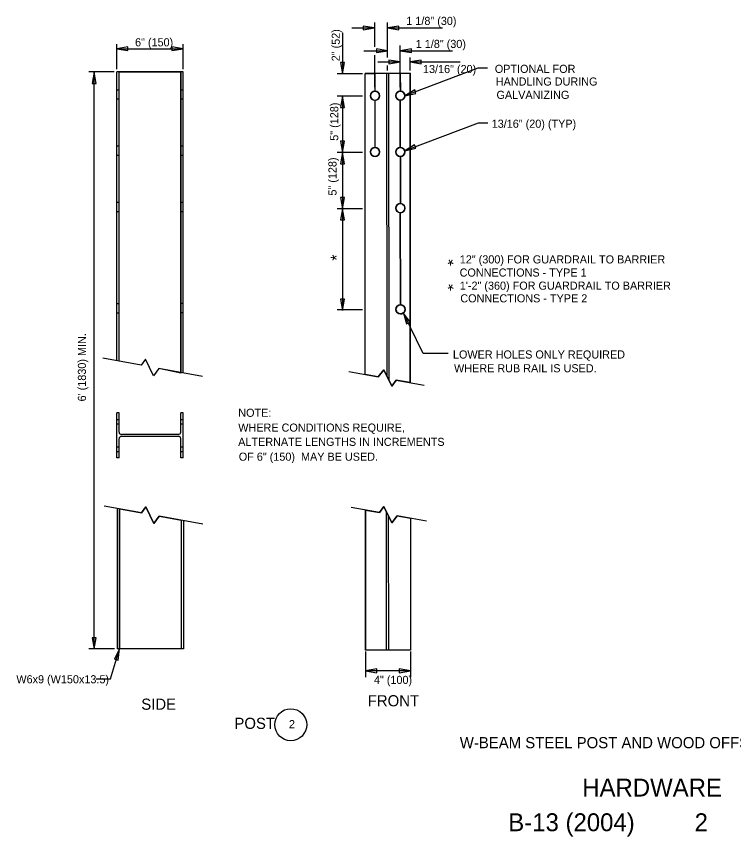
# Model space of a CAD drawing. Extents: x 2.2 to 16.3, y 0.2 to 9.7.
# Drawn here: x 2.24 to 10.21, y 0.55 to 9.67 of the extents above; entities that cross this region are included whole.
import ezdxf

# ---------------------------------------------------------------- set-up
doc = ezdxf.new("R2010")
doc.units = 0
for name, color, linetype in [('SD_P_Dimension Lines', 7, 'Continuous'), ('SD_P_Dimension Text', 7, 'Continuous'), ('SD_P_Frame', 7, 'Continuous'), ('SD_P_Prop Hidden Lines', 7, 'Continuous'), ('SD_P_Prop Object Lines', 7, 'Continuous'), ('SD_P_Shading', 7, 'Continuous'), ('SD_P_Subtitles', 7, 'Continuous'), ('SD_X_Exist Object Lines', 7, 'Continuous')]:
    doc.layers.add(name, color=color, linetype=linetype)

msp = doc.modelspace()

# ---------------------------------------------------------------- linework, layer by layer
at = {"layer": 'SD_P_Dimension Lines'}
for p, q in [((6.224, 9.332), (6.224, 9.602)), ((6.365, 9.212), (6.365, 9.602)), ((5.864, 9.489), (5.864, 9.032)), ((5.968, 9.542), (6.219, 9.542)), ((6.219, 9.542), (6.094, 9.563)), ((6.094, 9.563), (6.094, 9.521)), ((6.094, 9.521), (6.219, 9.542)), ((6.49, 9.563), (6.365, 9.542)), ((6.365, 9.542), (6.975, 9.542)), ((6.365, 9.542), (6.49, 9.521)), ((6.49, 9.521), (6.49, 9.563)), ((3.354, 9.082), (3.354, 9.362)), ((3.479, 9.332), (3.354, 9.311)), ((3.354, 9.311), (4.091, 9.311)), ((3.354, 9.311), (3.479, 9.29)), ((3.479, 9.29), (3.479, 9.332)), ((4.091, 9.311), (3.966, 9.332)), ((3.966, 9.332), (3.966, 9.29)), ((3.966, 9.29), (4.091, 9.311)), ((4.091, 9.082), (4.091, 9.362)), ((6.365, 9.288), (6.24, 9.309)), ((6.24, 9.309), (6.24, 9.267)), ((6.505, 8.882), (6.505, 9.348)), ((6.63, 9.309), (6.505, 9.288)), ((6.63, 9.267), (6.63, 9.309)), ((6.101, 9.288), (6.365, 9.288)), ((6.224, 8.882), (6.224, 9.238)), ((6.24, 9.267), (6.365, 9.288)), ((6.505, 9.288), (7.086, 9.288)), ((6.505, 9.288), (6.63, 9.267)), ((6.614, 9.068), (6.614, 9.213)), ((5.843, 9.157), (5.864, 9.032)), ((5.885, 9.157), (5.843, 9.157)), ((5.864, 9.032), (5.885, 9.157)), ((6.257, 9.164), (6.505, 9.164)), ((6.365, 9.068), (6.365, 9.124)), ((6.505, 9.164), (6.38, 9.185)), ((6.38, 9.185), (6.38, 9.143)), ((6.38, 9.143), (6.505, 9.164)), ((6.739, 9.185), (6.614, 9.164)), ((6.614, 9.164), (7.171, 9.164)), ((6.614, 9.164), (6.739, 9.143)), ((6.739, 9.143), (6.739, 9.185)), ((3.324, 9.052), (3.044, 9.052)), ((3.104, 9.05), (3.083, 8.925)), ((3.104, 2.639), (3.104, 9.05)), ((3.125, 8.925), (3.104, 9.05)), ((6.084, 9.032), (5.804, 9.032)), ((7.366, 9.094), (6.556, 8.788)), ((7.474, 9.094), (7.366, 9.094)), ((3.083, 8.925), (3.125, 8.925)), ((6.666, 8.853), (6.556, 8.788)), ((6.68, 8.813), (6.666, 8.853)), ((6.084, 8.782), (5.804, 8.782)), ((5.864, 8.782), (5.843, 8.657)), ((5.864, 8.782), (5.864, 8.157)), ((5.885, 8.657), (5.864, 8.782)), ((6.556, 8.788), (6.68, 8.813)), ((5.843, 8.657), (5.885, 8.657)), ((7.371, 8.484), (6.555, 8.176)), ((7.479, 8.484), (7.371, 8.484)), ((5.843, 8.282), (5.864, 8.157)), ((5.885, 8.282), (5.843, 8.282)), ((5.864, 8.157), (5.885, 8.282)), ((6.663, 8.243), (6.555, 8.176)), ((6.678, 8.204), (6.663, 8.243)), ((6.084, 8.157), (5.804, 8.157)), ((5.864, 8.157), (5.843, 8.032)), ((5.864, 8.157), (5.864, 7.532)), ((5.885, 8.032), (5.864, 8.157)), ((6.555, 8.176), (6.678, 8.204)), ((5.843, 8.032), (5.885, 8.032)), ((5.843, 7.657), (5.864, 7.532)), ((5.885, 7.657), (5.843, 7.657)), ((5.864, 7.532), (5.885, 7.657)), ((6.084, 7.532), (5.804, 7.532)), ((5.864, 7.532), (5.843, 7.407)), ((5.864, 7.532), (5.864, 6.401)), ((5.885, 7.407), (5.864, 7.532)), ((5.843, 7.407), (5.885, 7.407)), ((5.843, 6.526), (5.864, 6.401)), ((5.885, 6.526), (5.843, 6.526)), ((5.864, 6.401), (5.885, 6.526)), ((6.084, 6.407), (5.804, 6.407)), ((6.76, 5.923), (6.54, 6.373)), ((6.614, 6.27), (6.54, 6.373)), ((6.54, 6.373), (6.576, 6.251)), ((6.576, 6.251), (6.614, 6.27)), ((7.039, 5.923), (6.76, 5.923)), ((3.083, 2.764), (3.104, 2.639)), ((3.125, 2.764), (3.083, 2.764)), ((3.104, 2.639), (3.125, 2.764)), ((3.329, 2.639), (3.044, 2.639)), ((3.285, 2.305), (3.386, 2.639)), ((3.386, 2.639), (3.33, 2.525)), ((3.37, 2.513), (3.386, 2.639)), ((6.119, 2.609), (6.119, 2.324)), ((6.619, 2.609), (6.619, 2.324)), ((3.33, 2.525), (3.37, 2.513)), ((6.244, 2.417), (6.119, 2.396)), ((6.619, 2.396), (6.119, 2.396)), ((6.119, 2.396), (6.244, 2.375)), ((6.244, 2.375), (6.244, 2.417)), ((6.619, 2.396), (6.494, 2.417)), ((6.494, 2.417), (6.494, 2.375)), ((6.494, 2.375), (6.619, 2.396)), ((3.127, 2.305), (3.285, 2.305))]:
    msp.add_line(p, q, dxfattribs=at)
msp.add_circle((5.2881, 1.7965), 0.1777, dxfattribs=at)
at = {"layer": 'SD_P_Prop Hidden Lines'}
for p, q in [((6.353, 9.037), (6.357, 5.668)), ((6.376, 9.037), (6.38, 5.622)), ((3.381, 8.85), (3.354, 8.85)), ((4.091, 8.851), (4.065, 8.851)), ((3.381, 8.749), (3.354, 8.749)), ((4.091, 8.75), (4.065, 8.75)), ((3.381, 8.226), (3.354, 8.226)), ((4.091, 8.227), (4.065, 8.227)), ((3.381, 8.124), (3.354, 8.124)), ((4.091, 8.125), (4.065, 8.125)), ((3.381, 7.601), (3.354, 7.601)), ((4.091, 7.602), (4.067, 7.602)), ((3.381, 7.498), (3.354, 7.498)), ((4.091, 7.499), (4.067, 7.499)), ((3.381, 6.476), (3.354, 6.476)), ((4.091, 6.477), (4.064, 6.477)), ((3.381, 6.373), (3.354, 6.373)), ((4.091, 6.374), (4.064, 6.374)), ((3.381, 5.186), (3.354, 5.186)), ((3.381, 5.136), (3.354, 5.136)), ((4.091, 5.186), (4.065, 5.186)), ((4.091, 5.136), (4.065, 5.136)), ((3.381, 4.881), (3.354, 4.881)), ((4.091, 4.881), (4.065, 4.881)), ((3.381, 4.831), (3.354, 4.831)), ((4.091, 4.831), (4.065, 4.831)), ((6.354, 2.624), (6.352, 4.163)), ((6.377, 2.624), (6.375, 4.115))]:
    msp.add_line(p, q, dxfattribs=at)
at = {"layer": 'SD_P_Prop Object Lines'}
for p, q in [((3.354, 5.841), (3.354, 9.052)), ((4.091, 9.052), (3.354, 9.052)), ((3.381, 5.836), (3.381, 9.052)), ((4.065, 5.706), (4.065, 9.052)), ((4.091, 5.706), (4.091, 9.052)), ((6.614, 9.038), (6.114, 9.037)), ((6.114, 5.691), (6.114, 9.037)), ((6.614, 5.599), (6.614, 9.038)), ((3.354, 4.762), (3.354, 5.262)), ((3.381, 5.262), (3.354, 5.262)), ((3.381, 5.047), (3.381, 5.262)), ((4.065, 5.048), (4.065, 5.262)), ((4.091, 5.262), (4.065, 5.262)), ((4.091, 4.762), (4.091, 5.262)), ((4.04, 5.023), (3.406, 5.022)), ((3.381, 4.762), (3.381, 4.976)), ((4.04, 5.002), (3.406, 5.001)), ((4.065, 4.762), (4.065, 4.977)), ((3.381, 4.762), (3.354, 4.762)), ((4.091, 4.762), (4.065, 4.762)), ((3.359, 4.199), (3.359, 2.639)), ((3.386, 4.195), (3.386, 2.639)), ((6.119, 4.183), (6.119, 2.624)), ((4.07, 4.069), (4.07, 2.639)), ((4.096, 4.064), (4.096, 2.639)), ((6.619, 4.091), (6.619, 2.624)), ((4.096, 2.639), (3.359, 2.639)), ((6.619, 2.624), (6.119, 2.624))]:
    msp.add_line(p, q, dxfattribs=at)
for centre in [(6.2242, 8.7876), (6.5054, 8.788), (6.2251, 8.1628), (6.5063, 8.1631), (6.507, 7.5381), (6.5084, 6.4132)]:
    msp.add_circle(centre, 0.0508, dxfattribs=at)
for centre, start, end in [((3.4061, 5.0475), 180, 270), ((4.04, 5.0484), 270.02108, 0), ((3.4061, 4.9762), 90.02536, 180), ((4.04, 4.9771), 0, 90.02526)]:
    msp.add_arc(centre, 0.025, start, end, dxfattribs=at)
at = {"layer": 'SD_P_Shading'}
for p, q in [((3.381, 9.052), (4.065, 9.052)), ((3.381, 5.836), (3.381, 9.052)), ((4.065, 9.052), (4.065, 5.706)), ((6.114, 5.691), (6.114, 9.037)), ((6.114, 9.037), (6.224, 9.037)), ((6.224, 9.037), (6.224, 8.839)), ((6.226, 9.037), (6.505, 9.038)), ((6.226, 8.839), (6.226, 9.037)), ((6.505, 9.038), (6.5071, 8.839)), ((6.5071, 8.839), (6.505, 9.038)), ((6.505, 9.038), (6.614, 9.038)), ((6.614, 9.038), (6.614, 5.599)), ((6.224, 8.737), (6.224, 8.214)), ((6.226, 8.214), (6.226, 8.737)), ((6.505, 8.737), (6.505, 8.214)), ((6.505, 8.214), (6.505, 8.737)), ((6.507, 8.112), (6.507, 7.589)), ((6.507, 7.589), (6.507, 8.112)), ((6.505, 7.487), (6.507, 6.464)), ((6.507, 6.464), (6.505, 7.487)), ((3.624, 5.792), (3.381, 5.836)), ((3.673, 5.859), (3.624, 5.792)), ((3.762, 5.676), (3.673, 5.859)), ((3.822, 5.755), (3.762, 5.676)), ((4.065, 5.706), (3.822, 5.755)), ((6.261, 5.664), (6.114, 5.691)), ((6.321, 5.742), (6.261, 5.664)), ((6.41, 5.56), (6.321, 5.742)), ((6.459, 5.627), (6.41, 5.56)), ((6.614, 5.599), (6.459, 5.627)), ((3.386, 4.195), (3.629, 4.15)), ((3.386, 2.639), (3.386, 4.195)), ((3.629, 4.15), (3.678, 4.217)), ((3.678, 4.217), (3.767, 4.034)), ((6.274, 4.155), (6.323, 4.222)), ((6.323, 4.222), (6.412, 4.04)), ((3.767, 4.034), (3.827, 4.113)), ((3.827, 4.113), (4.07, 4.069)), ((6.119, 4.183), (6.274, 4.155)), ((6.119, 2.624), (6.119, 4.183)), ((6.412, 4.04), (6.472, 4.119)), ((6.472, 4.119), (6.619, 4.091)), ((4.07, 4.069), (4.07, 2.639)), ((6.619, 4.091), (6.619, 2.624)), ((4.07, 2.639), (3.386, 2.639)), ((6.619, 2.624), (6.119, 2.624))]:
    msp.add_line(p, q, dxfattribs=at)
for centre, radius, start, end in [((6.224, 8.788), 0.051, 90, 270), ((6.224, 8.788), 0.051, 272.24747, 87.75253), ((6.5061, 8.788), 0.051, 88.81014, 268.81014), ((6.5041, 8.788), 0.0511, 271.05761, 86.56267), ((6.225, 8.163), 0.051, 91.12352, 270), ((6.225, 8.163), 0.051, 270, 88.87648), ((6.507, 8.163), 0.051, 92.24704, 270), ((6.505, 8.163), 0.051, 272.24704, 90), ((6.508, 7.538), 0.051, 91.12373, 266.6288), ((6.506, 7.538), 0.051, 268.87627, 88.87627), ((6.509, 6.413), 0.051, 92.2479, 268.87562), ((6.508, 6.413), 0.051, 270, 91.12352)]:
    msp.add_arc(centre, radius, start, end, dxfattribs=at)
at = {"layer": 'SD_X_Exist Object Lines'}
for p, q in [((3.624, 5.792), (3.2, 5.87)), ((4.308, 5.666), (3.822, 5.755)), ((5.935, 5.724), (6.261, 5.664)), ((6.46, 5.628), (6.772, 5.57)), ((3.629, 4.15), (3.215, 4.226)), ((6.274, 4.155), (5.961, 4.212)), ((4.313, 4.024), (3.827, 4.113)), ((6.798, 4.058), (6.472, 4.118))]:
    msp.add_line(p, q, dxfattribs=at)
for points in [[(3.822, 5.755), (3.762, 5.676), (3.673, 5.859), (3.624, 5.792)], [(6.261, 5.663), (6.321, 5.742), (6.41, 5.56), (6.459, 5.627)], [(3.827, 4.113), (3.767, 4.034), (3.678, 4.217), (3.629, 4.15)], [(6.472, 4.119), (6.412, 4.04), (6.323, 4.222), (6.274, 4.155)]]:
    msp.add_lwpolyline(points, dxfattribs=at)

# ---------------------------------------------------------------- texts
at = {"layer": 'SD_P_Dimension Text'}
for s, p in [('1 1/8" (30)', (6.5725, 9.5751)), ('6" (150)', (3.5577, 9.3369)), ('1 1/8" (30)', (6.6775, 9.3192)), ('13/16" (20)', (6.7581, 9.04)), ('OPTIONAL FOR', (7.5561, 9.042)), ('HANDLING DURING', (7.5669, 8.9009)), ('GALVANIZING', (7.5751, 8.7529)), ('13/16" (20) (TYP)', (7.5215, 8.432)), ('12" (300) FOR GUARDRAIL TO BARRIER ', (7.167, 6.9239)), ('CONNECTIONS - TYPE 1', (7.165, 6.7779)), ('1\'-2" (360) FOR GUARDRAIL TO BARRIER ', (7.167, 6.6319)), ('CONNECTIONS - TYPE 2', (7.1729, 6.4911)), ('LOWER HOLES ONLY REQUIRED', (7.0909, 5.8671)), ('WHERE RUB RAIL IS USED.', (7.103, 5.7139)), ('NOTE:', (4.705, 5.2191)), ('WHERE CONDITIONS REQUIRE,', (4.705, 5.0541)), ('ALTERNATE LENGTHS IN INCREMENTS', (4.7041, 4.896)), ('OF 6" (150)  MAY BE USED.', (4.7109, 4.731)), ('W6x9 (W150x13.5)', (2.2387, 2.2569)), ('4" (100)', (6.2129, 2.25)), ('2', (5.268, 1.7579))]:
    msp.add_text(s, height=0.09, dxfattribs=at).set_placement(p)
for s, height, rotation, p in [('2" (52)', 0.09, 90, (5.833, 9.1709)), ('5" (128)', 0.09, 90, (5.8169, 8.288)), ('5" (128)', 0.09, 90, (5.7969, 7.6781)), ('*', 0.135, 90, (5.8661, 6.9531)), ('*', 0.135, 180, (7.1001, 7.0331)), ('*', 0.135, 180, (7.1001, 6.7579)), ("6' (1830) MIN. ", 0.09, 90, (3.0121, 5.3901))]:
    msp.add_text(s, height=height, rotation=rotation, dxfattribs=at).set_placement(p)
at = {"layer": 'SD_P_Frame'}
for s, height, p in [('HARDWARE', 0.19899, (8.5282, 0.9984)), ('B-13 (2004)', 0.198994, (7.706, 0.6129)), ('2', 0.199, (9.7769, 0.6129))]:
    msp.add_text(s, height=height, dxfattribs=at).set_placement(p)
at = {"layer": 'SD_P_Subtitles'}
for s, height, p in [('FRONT', 0.124, (6.144, 2.001)), ('SIDE', 0.124, (3.627, 1.9629)), ('POST', 0.124, (4.6621, 1.75)), ('W-BEAM STEEL POST AND WOOD OFFSET BLOCK', 0.124002, (7.167, 1.5351))]:
    msp.add_text(s, height=height, dxfattribs=at).set_placement(p)

doc.saveas('drawing.dxf')
